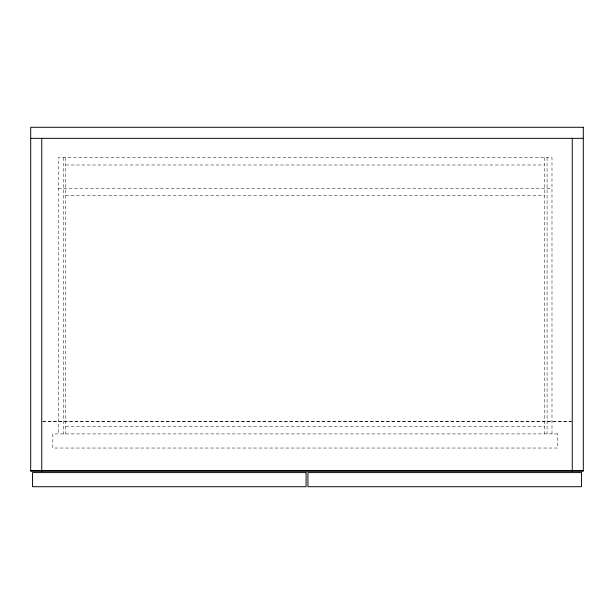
<?xml version="1.0" encoding="UTF-8"?>
<svg xmlns="http://www.w3.org/2000/svg" width="614" height="614" viewBox="0 0 614 614"><rect width="100%" height="100%" fill="white"/><g stroke="black" fill="none" stroke-linecap="round" stroke-linejoin="round"><path stroke-width="0.46" stroke-dasharray="3.07 2.3" d="M65.698 164.982L544.618 164.982M58.33 188.314L551.986 188.314M65.698 195.682L544.618 195.682M42.711 421.265L571.289 421.265M42.711 421.634L572.248 421.634M65.698 426.546L544.618 426.546M551.986 433.914L551.986 157.614L58.33 157.614L58.33 433.914M547.074 157.614L547.074 433.914M544.618 157.614L544.618 433.914M65.698 157.614L65.698 433.914M63.242 157.614L63.242 433.914M557.512 433.914L52.804 433.914L52.804 448.036L557.512 448.036L557.512 433.914"/><path stroke-width="0.92" d="M30.7 138.334L583.3 138.334M30.7 470.754L583.3 470.754M572.248 138.334L572.248 471.122M41.752 138.334L41.752 471.122M583.3 127.282L30.7 127.282L30.7 471.122L583.3 471.122L583.3 127.282M306.079 472.596L32.542 472.596L32.542 486.718L306.079 486.718L306.079 472.596M581.458 472.596L307.921 472.596L307.921 486.718L581.458 486.718L581.458 472.596"/></g></svg>
